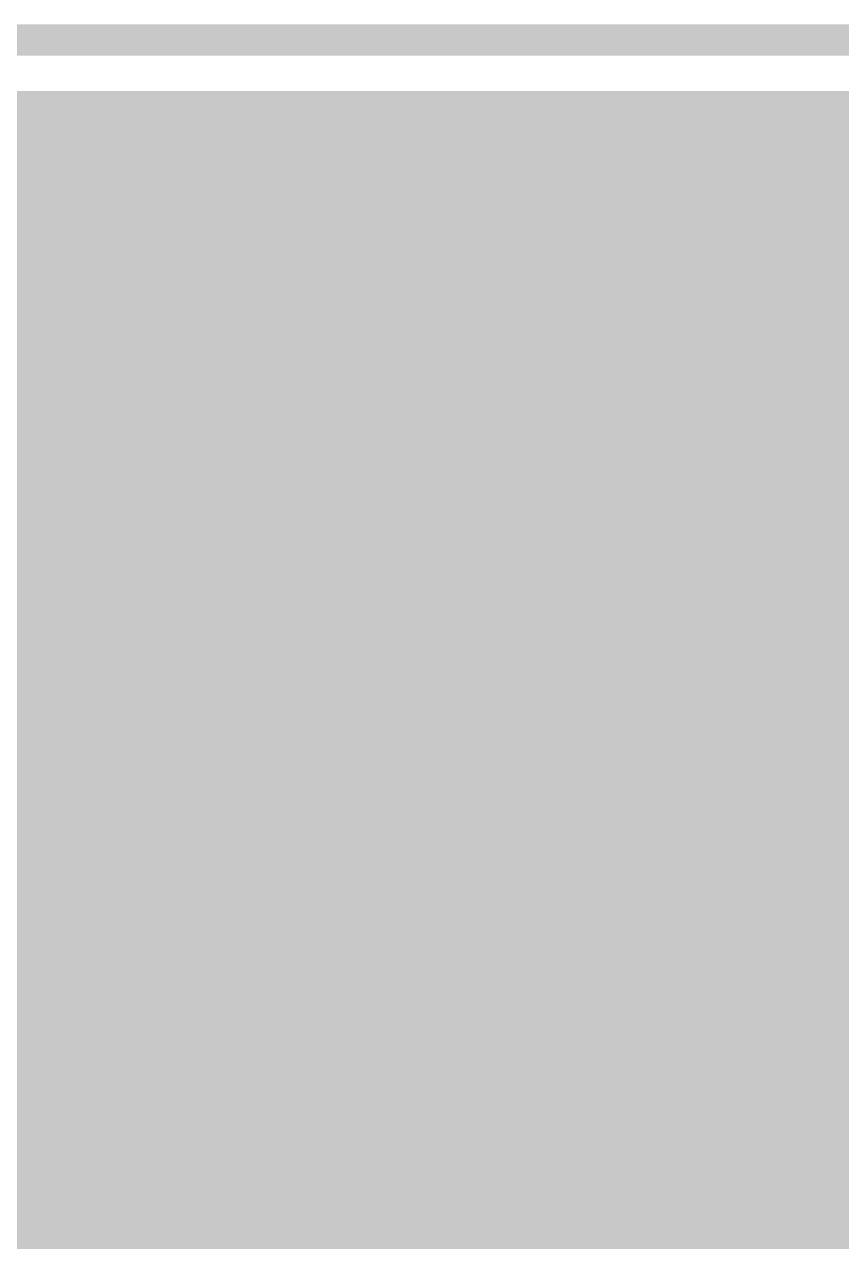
# Model space of a CAD drawing. Extents: x -3 to 92, y -53 to 125.
# Drawn here: x 40.06 to 46.67, y 115.28 to 125.13 of the extents above; entities that cross this region are included whole.
import ezdxf

# ---------------------------------------------------------------- set-up
doc = ezdxf.new("R2010")
doc.units = 0
doc.header["$MEASUREMENT"] = 0
doc.layers.get('0').update_dxf_attribs({"linetype": 'CONTINUOUS'})
for name, color, linetype in [('23-325-0_AST', 7, 'CONTINUOUS'), ('23-325-0_BOT', 7, 'CONTINUOUS'), ('23-325-0_DRD', 2, 'CONTINUOUS'), ('23-325-0_IN1', 4, 'CONTINUOUS'), ('23-325-0_IN2', 3, 'CONTINUOUS'), ('23-325-0_SMT', 10, 'CONTINUOUS'), ('23-325-0_SPT', 14, 'CONTINUOUS'), ('23-325-0_SST', 9, 'CONTINUOUS'), ('23-325-0_TOP', 12, 'CONTINUOUS'), ('THRUHOLE_TAP', 8, 'CONTINUOUS')]:
    doc.layers.add(name, color=color, linetype=linetype)

# ---------------------------------------------------------------- blocks, each defined once
blk = doc.blocks.new('ROUND_78')
at = {"const_width": 0.29972}
blk.add_lwpolyline([(-0.14986, 0, 1), (0.14986, 0, 1)], format="xyb", close=True, dxfattribs=at)
blk = doc.blocks.new('RECTANGLE_6')
blk.add_solid([(1.397, 1.0795), (1.397, -1.0795), (-1.397, 1.0795), (-1.397, -1.0795)])
blk = doc.blocks.new('RECTANGLE_42')
blk.add_solid([(0.9017, 0.508), (0.9017, -0.508), (-0.9017, 0.508), (-0.9017, -0.508)])
blk = doc.blocks.new('ROUND_84')
at = {"const_width": 0.10033}
blk.add_lwpolyline([(-0.050164, 0, 1), (0.050164, 0, 1)], format="xyb", close=True, dxfattribs=at)

msp = doc.modelspace()

# ---------------------------------------------------------------- linework, layer by layer
at = {"layer": '23-325-0_AST'}
for points, const_width in [([(87.00008, -5.00126), (87.00008, 124.99848), (-2.99974, 124.99848), (-2.99974, -5.00126), (87.00008, -5.00126)], 0.254), ([(37.973, 123.952), (37.973, 118.618), (40.767, 118.618), (40.767, 123.952), (37.973, 123.952)], 0.1524), ([(41.656, 119.888), (41.529, 119.888), (41.529, 116.332), (41.656, 116.332)], 0.1524), ([(44.704, 119.888), (44.831, 119.888), (44.831, 116.332), (44.6532, 116.332)], 0.1524), ([(45.91304, 119.24538), (45.91304, 119.60098), (46.08322, 119.6594), (46.25086, 119.6594), (46.42104, 119.60098), (46.42104, 119.24538), (46.25086, 119.18696), (46.08322, 119.18696), (45.40504, 119.42318)], 0.1524), ([(46.25086, 118.8212), (46.42104, 118.76278), (46.42104, 118.40718), (46.25086, 118.34876), (45.57522, 118.34876), (45.40504, 118.40718), (45.40504, 118.76278), (45.57522, 118.8212)], 0.1524), ([(41.91, 117.475), (44.45, 117.475)], 0.1524), ([(44.7802, 116.03482), (44.7802, 115.71478)], 0.1524), ([(44.91736, 116.04244), (44.91736, 115.70716)], 0.1524), ([(45.02404, 115.93576), (44.68876, 115.93576)], 0.1524), ([(45.01642, 115.7986), (44.69638, 115.7986)], 0.1524), ([(42.62882, 115.28298), (42.62882, 115.04422)], 0.1524)]:
    msp.add_lwpolyline(points, dxfattribs=dict(at, const_width=const_width))
at = {"layer": '23-325-0_AST', "const_width": 0.1524}
for points in [[(44.8564, 116.0526, 0.4142136), (44.6786, 115.8748)], [(45.0342, 115.8748, 0.4142136), (44.8564, 116.0526)], [(44.6786, 115.8748, 0.4142136), (44.8564, 115.697)], [(44.8564, 115.697, 0.4142136), (45.0342, 115.8748)]]:
    msp.add_lwpolyline(points, format="xyb", dxfattribs=at)
at = {"layer": '23-325-0_BOT', "const_width": 0.254}
for points in [[(81.7372, 124.46), (2.26314, 124.46)], [(40.132, 124.46), (40.132, 113.40338)], [(40.3606, 124.46), (40.3606, 113.06048)], [(40.5892, 124.46), (40.5892, 109.84738)], [(40.8178, 124.46), (40.8178, 109.82452)], [(41.0464, 124.46), (41.0464, 109.70006)], [(41.275, 124.46), (41.275, 50.41646)], [(41.5036, 124.46), (41.5036, 46.101)], [(41.7322, 124.46), (41.7322, 46.101)], [(41.9608, 124.46), (41.9608, 46.101)], [(42.1894, 124.46), (42.1894, 49.68748)], [(42.418, 124.46), (42.418, 50.03038)], [(42.6466, 124.46), (42.6466, 122.25528)], [(42.8752, 124.46), (42.8752, 122.47118)], [(43.1038, 124.46), (43.1038, 122.54484)], [(43.3324, 124.46), (43.3324, 122.5296)], [(43.561, 124.46), (43.561, 122.42038)], [(43.7896, 124.46), (43.7896, 122.07748)], [(44.0182, 124.46), (44.0182, 73.00976)], [(44.2468, 124.46), (44.2468, 73.23836)], [(44.4754, 124.46), (44.4754, 81.17586)], [(44.704, 124.46), (44.704, 81.34858)], [(44.9326, 124.46), (44.9326, 81.40192)], [(45.1612, 124.46), (45.1612, 81.3689)], [(45.3898, 124.46), (45.3898, 81.2292)], [(45.6184, 124.46), (45.6184, 80.75676)], [(45.847, 124.46), (45.847, 80.52816)], [(46.0756, 124.46), (46.0756, 80.29956)], [(46.3042, 124.46), (46.3042, 79.883)], [(46.5328, 124.46), (46.5328, 62.09284)], [(46.7614, 124.46), (46.7614, 75.72248)], [(81.5467, 124.3584), (2.4511, 124.3584)], [(81.1784, 124.1298), (2.8194, 124.1298)], [(80.86852, 123.9012), (3.12928, 123.9012)], [(80.60436, 123.6726), (3.39344, 123.6726)], [(52.09286, 123.444), (3.62712, 123.444)], [(51.85156, 123.2154), (3.83032, 123.2154)], [(51.7144, 122.9868), (4.01066, 122.9868)], [(51.64328, 122.7582), (4.17068, 122.7582)], [(43.01998, 122.5296), (27.20848, 122.5296)], [(51.6255, 122.5296), (43.33748, 122.5296)], [(42.67708, 122.301), (27.55138, 122.301)], [(51.65598, 122.301), (43.68038, 122.301)], [(42.56786, 122.0724), (27.6606, 122.0724)], [(51.7398, 122.0724), (43.7896, 122.0724)], [(42.55516, 121.8438), (30.26156, 121.8438)], [(51.8922, 121.8438), (43.80484, 121.8438)], [(43.7896, 121.75998), (43.7896, 66.88074)], [(42.62882, 121.6152), (30.50794, 121.6152)], [(42.6466, 121.58472), (42.6466, 107.93984)], [(52.17414, 121.6152), (43.73118, 121.6152)], [(42.84472, 121.3866), (30.5943, 121.3866)], [(42.8752, 121.36882), (42.8752, 108.13288)], [(61.7855, 121.3866), (43.51528, 121.3866)], [(43.561, 121.41708), (43.561, 108.04906)], [(43.1038, 121.29516), (43.1038, 108.19638)], [(43.3324, 121.30786), (43.3324, 108.17352)], [(61.7855, 121.158), (30.58922, 121.158)], [(61.7855, 120.9294), (30.4927, 120.9294)], [(79.04734, 120.7008), (30.20822, 120.7008)], [(79.0194, 120.4722), (28.56738, 120.4722)], [(79.00416, 120.2436), (28.50388, 120.2436)], [(78.99654, 120.015), (28.31084, 120.015)], [(79.00162, 119.7864), (25.3492, 119.7864)], [(79.01686, 119.5578), (25.3492, 119.5578)], [(79.04226, 119.3292), (25.3492, 119.3292)], [(79.08036, 119.1006), (25.3492, 119.1006)], [(79.12608, 118.872), (25.3492, 118.872)], [(63.25362, 118.6434), (25.3492, 118.6434)], [(63.06312, 118.4148), (25.3492, 118.4148)], [(62.99962, 118.1862), (27.54122, 118.1862)], [(63.02248, 117.9576), (27.8257, 117.9576)], [(63.1444, 117.729), (27.92222, 117.729)], [(69.81698, 117.5004), (27.9273, 117.5004)], [(79.8068, 117.2718), (27.84094, 117.2718)], [(79.96428, 117.0432), (27.59456, 117.0432)], [(80.14208, 116.8146), (25.3492, 116.8146)], [(80.34274, 116.586), (25.3492, 116.586)], [(80.57134, 116.3574), (25.3492, 116.3574)], [(80.83296, 116.1288), (25.3492, 116.1288)], [(81.13522, 115.9002), (25.3492, 115.9002)], [(81.49336, 115.6716), (25.3492, 115.6716)], [(81.93786, 115.443), (25.3492, 115.443)], [(82.54492, 115.2144), (25.3492, 115.2144)]]:
    msp.add_lwpolyline(points, dxfattribs=at)
for points in [[(43.18, 122.54992, 0.4142136), (42.55008, 121.92)], [(43.80992, 121.92, 0.4142136), (43.18, 122.54992)], [(42.55008, 121.92, 0.4142136), (43.18, 121.29008)], [(43.18, 121.29008, 0.4142136), (43.80992, 121.92)]]:
    msp.add_lwpolyline(points, format="xyb", dxfattribs=at)
at = {"layer": '23-325-0_DRD', "const_width": 0.254}
for points in [[(87.00008, -5.00126), (87.00008, 124.99848), (-2.99974, 124.99848), (-2.99974, -5.00126), (87.00008, -5.00126)], [(43.815, 122.555), (42.545, 121.285)], [(43.815, 121.285), (42.545, 122.555)], [(43.815, 122.555), (42.545, 121.285)], [(43.815, 121.285), (42.545, 122.555)]]:
    msp.add_lwpolyline(points, dxfattribs=at)
at = {"layer": '23-325-0_IN1', "const_width": 0.254}
for points in [[(86.36, 124.46), (-2.413, 124.46)], [(40.1066, 124.46), (40.1066, 113.4237)], [(40.3352, 124.46), (40.3352, 113.13922)], [(40.5638, 124.46), (40.5638, 109.84484)], [(40.7924, 124.46), (40.7924, 109.8296)], [(41.021, 124.46), (41.021, 109.72038)], [(41.2496, 124.46), (41.2496, 109.37748)], [(41.4782, 124.46), (41.4782, 51.0032)], [(41.7068, 124.46), (41.7068, 51.0032)], [(41.9354, 124.46), (41.9354, 51.0032)], [(42.164, 124.46), (42.164, 51.0032)], [(42.3926, 124.46), (42.3926, 51.0032)], [(42.6212, 124.46), (42.6212, 51.0032)], [(42.8498, 124.46), (42.8498, 51.0032)], [(43.0784, 124.46), (43.0784, 66.69786)], [(43.307, 124.46), (43.307, 66.87058)], [(43.5356, 124.46), (43.5356, 66.92392)], [(43.7642, 124.46), (43.7642, 66.8909)], [(43.9928, 124.46), (43.9928, 66.7512)], [(44.2214, 124.46), (44.2214, 51.0032)], [(44.45, 124.46), (44.45, 81.14284)], [(44.6786, 124.46), (44.6786, 81.33588)], [(44.9072, 124.46), (44.9072, 81.39938)], [(45.1358, 124.46), (45.1358, 81.37652)], [(45.3644, 124.46), (45.3644, 81.25206)], [(45.593, 124.46), (45.593, 75.87742)], [(45.8216, 124.46), (45.8216, 51.0032)], [(46.0502, 124.46), (46.0502, 61.75756)], [(46.2788, 124.46), (46.2788, 62.00394)], [(46.5074, 124.46), (46.5074, 62.0903)], [(46.736, 124.46), (46.736, 62.08522)], [(86.36, 124.3584), (-2.413, 124.3584)], [(86.36, 124.1298), (-2.413, 124.1298)], [(86.36, 123.9012), (-2.413, 123.9012)], [(86.36, 123.6726), (-2.413, 123.6726)], [(52.09286, 123.444), (-2.413, 123.444)], [(51.85156, 123.2154), (-2.413, 123.2154)], [(51.7144, 122.9868), (-2.413, 122.9868)], [(51.64328, 122.7582), (-2.413, 122.7582)], [(51.6255, 122.5296), (27.20848, 122.5296)], [(51.65598, 122.301), (27.55138, 122.301)], [(51.7398, 122.0724), (27.6606, 122.0724)], [(51.8922, 121.8438), (27.67584, 121.8438)], [(52.17414, 121.6152), (27.60218, 121.6152)], [(61.7855, 121.3866), (27.38628, 121.3866)], [(61.7855, 121.158), (1.54432, 121.158)], [(61.7855, 120.9294), (29.43606, 120.9294)], [(82.19948, 120.7008), (29.56052, 120.7008)], [(82.12836, 120.4722), (29.58338, 120.4722)], [(82.08518, 120.2436), (29.51988, 120.2436)], [(82.06994, 120.015), (29.32684, 120.015)], [(82.0801, 119.7864), (25.29586, 119.7864)], [(82.12074, 119.5578), (1.8796, 119.5578)], [(82.18932, 119.3292), (1.81102, 119.3292)], [(82.29092, 119.1006), (1.70688, 119.1006)], [(82.43316, 118.872), (1.56718, 118.872)], [(63.25362, 118.6434), (17.48028, 118.6434)], [(63.06312, 118.4148), (17.69618, 118.4148)], [(62.99962, 118.1862), (27.54122, 118.1862)], [(63.02248, 117.9576), (27.8257, 117.9576)], [(63.1444, 117.729), (27.92222, 117.729)], [(69.81698, 117.5004), (27.9273, 117.5004)], [(86.36, 117.2718), (27.84094, 117.2718)], [(86.36, 117.0432), (27.59456, 117.0432)], [(86.36, 116.8146), (-2.413, 116.8146)], [(86.36, 116.586), (-2.413, 116.586)], [(86.36, 116.3574), (-2.413, 116.3574)], [(86.36, 116.1288), (-2.413, 116.1288)], [(86.36, 115.9002), (-2.413, 115.9002)], [(86.36, 115.6716), (22.24786, 115.6716)], [(86.36, 115.443), (22.42058, 115.443)], [(86.36, 115.2144), (22.47392, 115.2144)]]:
    msp.add_lwpolyline(points, dxfattribs=at)
at = {"layer": '23-325-0_IN2'}
for points, const_width in [([(27.051, 121.92), (41.783, 121.92), (45.5676, 118.1354), (63.627, 118.1354)], 0.254), ([(27.305, 117.602), (40.767, 117.602), (45.085, 113.284), (56.388, 113.284)], 1.016), ([(21.844, 115.189), (41.402, 115.189), (45.466, 111.125), (61.341, 111.125)], 1.016)]:
    msp.add_lwpolyline(points, dxfattribs=dict(at, const_width=const_width))
at = {"layer": '23-325-0_SST', "const_width": 0.1524}
for points in [[(42.1767, 124.03836), (42.00906, 123.91898), (41.83888, 123.86056), (41.50106, 123.86056), (41.33088, 123.91898), (41.1607, 124.03836), (41.1607, 124.1552), (41.33088, 124.27458), (41.50106, 124.333), (41.83888, 124.333), (42.00906, 124.27458), (42.1767, 124.1552), (42.1767, 124.03836)], [(37.973, 123.952), (40.767, 123.952), (40.767, 118.618), (37.973, 118.618), (37.973, 123.952)], [(42.1767, 123.20016), (42.00906, 123.08078), (41.83888, 123.02236), (41.50106, 123.02236), (41.33088, 123.08078), (41.1607, 123.20016), (41.1607, 123.317), (41.33088, 123.43638), (41.50106, 123.4948), (41.83888, 123.4948), (42.00906, 123.43638), (42.1767, 123.317), (42.1767, 123.20016)], [(43.33494, 122.43816), (43.33494, 122.79376), (43.50258, 122.85218), (43.67276, 122.85218), (43.84294, 122.79376), (43.84294, 122.43816), (43.67276, 122.3772), (43.50258, 122.3772), (42.82694, 122.61596)], [(42.1767, 122.6566), (42.1767, 122.42038)], [(42.1767, 122.53976), (41.1607, 122.53976), (41.33088, 122.42038)], [(43.67276, 122.01398), (43.84294, 121.95556), (43.84294, 121.59996), (43.67276, 121.539), (42.99458, 121.539), (42.82694, 121.59996), (42.82694, 121.95556), (42.99458, 122.01398)], [(41.6687, 121.4628), (41.6687, 121.8184), (41.50106, 121.93778), (41.33088, 121.93778), (41.1607, 121.8184), (41.1607, 121.4628), (42.1767, 121.4628)], [(41.6687, 121.75998), (42.1767, 121.93778)], [(41.656, 119.888), (41.529, 119.888), (41.529, 116.332), (41.656, 116.332)], [(44.704, 119.888), (44.831, 119.888), (44.831, 116.332), (44.6532, 116.332)], [(41.91, 117.475), (44.45, 117.475)], [(44.7802, 116.03482), (44.7802, 115.71478)], [(44.91736, 116.04244), (44.91736, 115.70716)], [(45.02404, 115.93576), (44.68876, 115.93576)], [(45.01642, 115.7986), (44.69638, 115.7986)]]:
    msp.add_lwpolyline(points, dxfattribs=at)
for points in [[(44.8564, 116.0526, 0.4142136), (44.6786, 115.8748)], [(45.0342, 115.8748, 0.4142136), (44.8564, 116.0526)], [(44.6786, 115.8748, 0.4142136), (44.8564, 115.697)], [(44.8564, 115.697, 0.4142136), (45.0342, 115.8748)]]:
    msp.add_lwpolyline(points, format="xyb", dxfattribs=at)
at = {"layer": '23-325-0_TOP'}
for points, const_width in [([(-0.0762, 46.99), (-0.762, 46.99), (-2.032, 48.26), (-2.032, 110.109), (12.065, 124.206), (63.881, 124.206), (64.86398, 123.22302), (64.86398, 121.92)], 0.254), ([(62.865, 121.92), (61.087, 123.698), (51.435, 123.698), (46.355, 118.618), (46.355, 114.681), (42.291, 110.617), (40.767, 110.617), (35.814, 105.664), (31.496, 105.664)], 0.254), ([(43.18, 121.92), (43.18, 120.015)], 0.635), ([(43.18, 121.92), (43.18, 120.015)], 0.635), ([(43.18, 116.205), (42.545, 116.205), (40.767, 117.983), (39.37, 117.983), (39.37, 119.6086)], 0.254), ([(40.64, 114.69878), (38.37178, 116.967), (34.163, 116.967), (33.07842, 118.05158), (33.07842, 119.00408)], 0.254), ([(40.6019, 117.5004), (34.27476, 117.5004)], 0.254), ([(40.5765, 117.5258), (39.37, 117.5258)], 0.254), ([(40.1066, 117.5258), (40.1066, 115.87988)], 0.254), ([(40.3352, 117.5258), (40.3352, 115.65128)], 0.254), ([(40.5638, 117.5258), (40.5638, 115.42268)], 0.254), ([(40.5765, 117.5258), (41.4528, 116.6495)], 0.254), ([(38.69944, 117.28704), (40.70604, 115.28044)], 0.254), ([(40.7924, 117.3099), (40.7924, 115.28044)], 0.254), ([(40.8305, 117.2718), (38.71468, 117.2718)], 0.254), ([(41.0591, 117.0432), (38.94328, 117.0432)], 0.254), ([(41.021, 117.0813), (41.021, 115.28044)], 0.254), ([(41.2877, 116.8146), (39.17188, 116.8146)], 0.254), ([(41.2496, 116.8527), (41.2496, 115.28044)], 0.254), ([(41.4528, 116.6495), (41.4528, 114.7953)], 0.254), ([(41.4528, 116.586), (39.40048, 116.586)], 0.254), ([(43.18, 116.205), (43.18, 114.3), (40.132, 111.252), (36.83, 111.252), (36.83, 109.8804), (36.8554, 109.855)], 0.635), ([(41.4528, 116.3574), (39.62908, 116.3574)], 0.254), ([(41.4528, 116.1288), (39.85768, 116.1288)], 0.254), ([(41.4528, 115.9002), (40.08628, 115.9002)], 0.254), ([(41.4528, 115.6716), (40.31488, 115.6716)], 0.254), ([(41.4528, 115.443), (40.54348, 115.443)], 0.254), ([(41.32072, 115.28044), (40.70604, 115.28044)], 0.254), ([(41.32072, 115.28044), (41.32072, 114.48034)], 0.254), ([(41.4528, 115.2144), (41.32072, 115.2144)], 0.254)]:
    msp.add_lwpolyline(points, dxfattribs=dict(at, const_width=const_width))

# ---------------------------------------------------------------- block references
at = {"layer": '23-325-0_BOT'}
msp.add_blockref('ROUND_78', (43.18, 121.92), dxfattribs=at)
at = {"layer": '23-325-0_IN1'}
msp.add_blockref('ROUND_78', (43.18, 121.92), dxfattribs=at)
at = {"layer": '23-325-0_IN2'}
msp.add_blockref('ROUND_78', (43.18, 121.92), dxfattribs=at)
at = {"layer": '23-325-0_SMT'}
for name, p in [('RECTANGLE_42', (39.37, 122.9614)), ('RECTANGLE_6', (43.18, 120.015)), ('RECTANGLE_42', (39.37, 119.6086)), ('RECTANGLE_6', (43.18, 116.205))]:
    msp.add_blockref(name, p, dxfattribs=at)
at = {"layer": '23-325-0_SPT'}
for name, p in [('RECTANGLE_42', (39.37, 122.9614)), ('RECTANGLE_6', (43.18, 120.015)), ('RECTANGLE_42', (39.37, 119.6086)), ('RECTANGLE_6', (43.18, 116.205))]:
    msp.add_blockref(name, p, dxfattribs=at)
at = {"layer": '23-325-0_TOP'}
for name, p in [('RECTANGLE_42', (39.37, 122.9614)), ('ROUND_78', (43.18, 121.92)), ('RECTANGLE_6', (43.18, 120.015)), ('RECTANGLE_42', (39.37, 119.6086)), ('RECTANGLE_6', (43.18, 116.205))]:
    msp.add_blockref(name, p, dxfattribs=at)
at = {"layer": 'THRUHOLE_TAP'}
msp.add_blockref('ROUND_84', (43.18, 121.92), dxfattribs=at)

doc.saveas('drawing.dxf')
